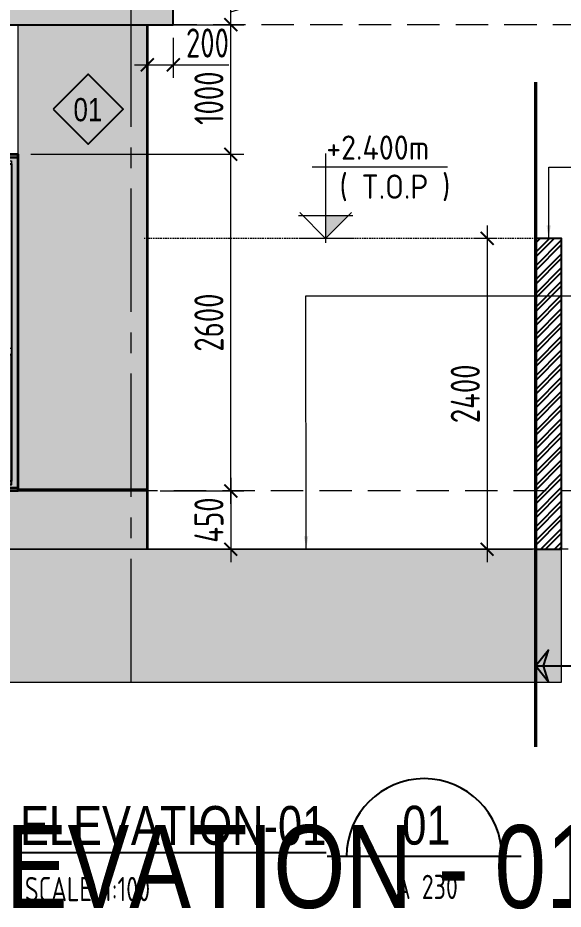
# Model space of a CAD drawing. Header units: millimetres. Extents: x -30697 to 201471, y -29614 to 19378.
# Drawn here: x -7434 to -3222, y -2779 to 4103 of the extents above; entities that cross this region are included whole.
import ezdxf
from ezdxf.enums import TextEntityAlignment as Align

# ---------------------------------------------------------------- set-up
doc = ezdxf.new("R2010")
doc.units = ezdxf.units.MM
doc.header["$MEASUREMENT"] = 0
doc.header["$PDMODE"] = 1
for name, pattern in [('1735 X DT-5BR-ELE_01$0$DASHED', [0.75, 0.5, -0.25]), ('ACAD_ISO02W100', [15, 12, -3]), ('CENTER2', [28.575, 19.05, -3.175, 3.175, -3.175])]:
    doc.linetypes.add(name, pattern=pattern)
for name, color, linetype, lineweight, plot in [('00--ORIGIN POINT', 200, 'Continuous', 20, False), ('1735 X DT-5BR-ELE_01$0$00--ORIGIN', 6, 'Continuous', 0, False), ('1735 X DT-5BR-ELE_01$0$00--ORIGIN POINT', 200, 'Continuous', 20, False)]:
    doc.layers.add(name, color=color, linetype=linetype, lineweight=lineweight, plot=plot)
for name, color, linetype in [('01--VIEW-TITLE', 7, 'Continuous'), ('05--PLOT MARK', 2, 'Continuous'), ('08--WINREF-1', 8, 'Continuous'), ('1735 X DT-5BR-ELE_01$0$L-Louvers 1', 2, 'Continuous'), ('1735 X DT-5BR-ELE_01$0$PLOT', 10, 'Continuous')]:
    doc.layers.add(name, color=color, linetype=linetype)
for name, color, linetype, lineweight in [('03--GRID', 252, 'CENTER2', 5), ('05--LEADER', 8, 'Continuous', 13), ('07--DIM-2', 2, 'Continuous', 25), ('08--TAG REF', 7, 'Continuous', 25), ('1735 X DT-5BR-ELE_01$0$04--HATCH-3', 251, 'Continuous', 9), ('1735 X DT-5BR-ELE_01$0$06--LINE-2', 2, 'Continuous', 25), ('1735 X DT-5BR-ELE_01$0$06--LINE-3', 3, 'Continuous', 35), ('1735 X DT-5BR-ELE_01$0$F--BLOCKWALL-2', 2, 'Continuous', 25), ('1735 X DT-5BR-ELE_01$0$L--DOORS-1', 9, 'Continuous', 18), ('1735 X DT-5BR-ELE_01$0$L--DOORS-2', 2, 'Continuous', 25), ('1735 X DT-5BR-ELE_01$0$L--GLASS MARK', 8, 'Continuous', 13), ('1735 X DT-5BR-ELE_01$0$L--WINDOW-1', 9, 'Continuous', 18), ('1735 X DT-5BR-ELE_01$0$L--WINDOW-2', 2, 'Continuous', 25), ('1735 X DT-5BR-ELE_01$0$Q--KERBS', 1, 'Continuous', 18), ('1735 X DT-5BR-ELE_01$0$W--ELV-1', 250, '1735 X DT-5BR-ELE_01$0$DASHED', 9), ('1735 X DT-5BR-ELE_01$0$Z--GROOVES', 7, 'Continuous', 9), ('1735 X DT-5BR-ELE_01$0$Z--GROOVES-DUMMY.', 252, 'Continuous', 9), ('W--ELEV-2', 7, 'Continuous', 20)]:
    doc.layers.add(name, color=color, linetype=linetype, lineweight=lineweight)
for name, color, linetype, lineweight, true_color in [('1735 X DT-5BR-ELE_01$0$L--FR SHADE-1', 7, 'Continuous', 20, 0xc8c8c8), ('1735 X DT-5BR-ELE_01$0$L--GL SHADE-1', 7, 'Continuous', 20, 0xd7e1ff), ('1735 X DT-5BR-ELE_01$0$L--SHADE-1', 7, 'Continuous', 20, 0xf5f5f5)]:
    doc.layers.add(name, color=color, linetype=linetype, lineweight=lineweight, true_color=true_color)
doc.styles.add('1735 X DT-5BR-ELE_01$0$Ariel', font='arial.ttf', dxfattribs={"width": 0.8})
doc.styles.add('Ariel', font='arial.ttf', dxfattribs={"width": 0.8})
doc.styles.add('ISO', font='isocp2.shx', dxfattribs={"width": 0.8})
doc.dimstyles.new('1-100_AR', dxfattribs={"dimtxt": 225, "dimasz": 100, "dimexe": 100, "dimexo": 100, "dimgap": 0, "dimtad": 0, "dimzin": 12, "dimdsep": 46, "dimtxsty": 'ISO', "dimblk": 'ARCHTICK', "dimcen": 100, "dimdle": 100, "dimclrd": 8, "dimclre": 9, "dimclrt": 2, "dimadec": 0, "dimazin": 0, "dimtfac": 1, "dimtmove": 0, "dimatfit": 2, "dimldrblk": 'ARCHTICK', "dimfxl": 1, "dimtvp": 0.75, "dimtolj": 1, "dimtzin": 12, "dimlwd": 9, "dimlwe": 9, "dimarcsym": 0})
doc.dimstyles.new('Copy of 1-100_AR LEADER', dxfattribs={"dimtxt": 200, "dimasz": 100, "dimexe": 100, "dimexo": 100, "dimgap": 0, "dimtad": 0, "dimdec": 0, "dimzin": 12, "dimdsep": 46, "dimtxsty": 'ISO', "dimcen": 150, "dimdle": 100, "dimclrd": 8, "dimclre": 9, "dimclrt": 2, "dimadec": 0, "dimazin": 0, "dimtfac": 1, "dimtdec": 0, "dimtmove": 0, "dimatfit": 2, "dimfxl": 1, "dimtvp": 0.75, "dimtolj": 1, "dimtzin": 12, "dimlwd": 9, "dimlwe": 9, "dimarcsym": 0})

# ---------------------------------------------------------------- blocks, each defined once
blk = doc.blocks.new('*U258')
at = {"layer": '1735 X DT-5BR-ELE_01$0$Z--GROOVES-DUMMY.', "ltscale": 25, "transparency": 33554623}
h = blk.add_hatch(color=256, dxfattribs=at)
h.dxf.hatch_style = 1
h.paths.add_polyline_path([(0, 15), (0, 0), (1000, 0), (1000, 15)])
at = {"layer": '1735 X DT-5BR-ELE_01$0$Z--GROOVES', "ltscale": 25}
blk.add_lwpolyline([(0, 15), (0, 0), (1000, 0), (1000, 15)], close=True, dxfattribs=at)
blk = doc.blocks.new('*U246')
at = {"layer": '1735 X DT-5BR-ELE_01$0$L--SHADE-1', "transparency": 33554687}
h = blk.add_hatch(color=256, dxfattribs=at)
h.dxf.hatch_style = 1
h.paths.add_polyline_path([(0, 0), (-12400, 0), (-12400, -200), (0, -200)])
at = {"layer": '1735 X DT-5BR-ELE_01$0$06--LINE-2'}
blk.add_lwpolyline([(0, 0), (-12400, 0), (-12400, -200), (0, -200)], close=True, dxfattribs=at)
blk = doc.blocks.new('1735 X DT-5BR-ELE_01$0$SD 2.4 X 2.4')
at = {"layer": '1735 X DT-5BR-ELE_01$0$L--DOORS-1', "transparency": 33554623}
h = blk.add_hatch(color=252, dxfattribs=at)
h.dxf.hatch_style = 1
h.paths.add_polyline_path([(-771.2, 2010.9), (-911.9, 2010.9), (-911.9, 2040.2), (-1003.2, 1987.5), (-911.9, 1934.8), (-911.9, 1964.1), (-771.2, 1964.1)])
h = blk.add_hatch(color=252, dxfattribs=at)
h.dxf.hatch_style = 1
h.paths.add_polyline_path([(174.3, 2010.9), (33.7, 2010.9), (33.7, 2040.2), (-57.6, 1987.5), (33.7, 1934.8), (33.7, 1964.1), (174.3, 1964.1)])
at = {"layer": '1735 X DT-5BR-ELE_01$0$L--GL SHADE-1'}
h = blk.add_hatch(color=256, dxfattribs=at)
h.dxf.hatch_style = 1
h.paths.add_polyline_path([(-1416.7, 2600), (-2300, 2600), (-2300, 1250), (-1416.7, 1250)])
h = blk.add_hatch(color=256, dxfattribs=at)
h.dxf.hatch_style = 1
h.paths.add_polyline_path([(-1366.7, 1250), (-433.3, 1250), (-433.3, 2600), (-1366.7, 2600)])
h = blk.add_hatch(color=256, dxfattribs=at)
h.dxf.hatch_style = 1
h.paths.add_polyline_path([(-383.3, 1250), (500, 1250), (500, 2600), (-383.3, 2600)])
h = blk.add_hatch(color=256, dxfattribs=at)
h.dxf.hatch_style = 1
h.paths.add_polyline_path([(-2350, 1150), (-1416.7, 1150), (-1416.7, 150), (-2350, 150)])
h = blk.add_hatch(color=256, dxfattribs=at)
h.dxf.hatch_style = 1
h.paths.add_polyline_path([(-1366.7, 150), (-433.3, 150), (-433.3, 1150), (-1366.7, 1150)])
h = blk.add_hatch(color=256, dxfattribs=at)
h.dxf.hatch_style = 1
h.paths.add_polyline_path([(-383.3, 1150), (550, 1150), (550, 150), (-383.3, 150)])
blk.add_lwpolyline([(600, 2700), (-2400, 2700), (-2400, 100), (600, 100)], close=True)
at = {"layer": '1735 X DT-5BR-ELE_01$0$L--DOORS-2'}
for points in [[(-911.9, 2010.9), (-911.9, 2040.2), (-1003.2, 1987.5), (-911.9, 1934.8), (-911.9, 1964.1), (-771.2, 1964.1), (-771.2, 2010.9), (-911.9, 2010.9)], [(33.7, 2010.9), (33.7, 2040.2), (-57.6, 1987.5), (33.7, 1934.8), (33.7, 1964.1), (174.3, 1964.1), (174.3, 2010.9), (33.7, 2010.9)]]:
    blk.add_lwpolyline(points, dxfattribs=at)
at = {"layer": '1735 X DT-5BR-ELE_01$0$L--GLASS MARK'}
for p, q in [((-1932.8, 1715.8), (-1733.9, 1914.7)), ((-1899.6, 1802), (-1820.1, 1881.5)), ((-949.4, 1715.8), (-750.6, 1914.7)), ((-916.3, 1802), (-836.7, 1881.5)), ((8.9, 1715.8), (207.8, 1914.7)), ((42, 1802), (121.6, 1881.5)), ((-1846.6, 1748.9), (-1767, 1828.5)), ((-863.3, 1748.9), (-783.7, 1828.5)), ((95.1, 1748.9), (174.6, 1828.5)), ((-1932.8, 613.1), (-1733.9, 811.9)), ((-1899.6, 699.2), (-1820.1, 778.8)), ((-949.4, 613.1), (-750.6, 811.9)), ((-916.3, 699.2), (-836.7, 778.8)), ((8.9, 613.1), (207.8, 811.9)), ((42, 699.2), (121.6, 778.8)), ((-1846.6, 646.2), (-1767, 725.8)), ((-863.3, 646.2), (-783.7, 725.8)), ((95.1, 646.2), (174.6, 725.8))]:
    blk.add_line(p, q, dxfattribs=at)
at = {"layer": '1735 X DT-5BR-ELE_01$0$L--WINDOW-1'}
for points in [[(-2350, 1200), (-1416.7, 1200), (-1416.7, 2650), (-2350, 2650)], [(-1416.7, 1200), (-433.3, 1200), (-433.3, 2650), (-1416.7, 2650)], [(-433.3, 1200), (550, 1200), (550, 2650), (-433.3, 2650)]]:
    blk.add_lwpolyline(points, close=True, dxfattribs=at)
at = {"layer": '1735 X DT-5BR-ELE_01$0$L--WINDOW-2'}
for points in [[(-1416.7, 2600), (-2300, 2600), (-2300, 1250), (-1416.7, 1250)], [(-1366.7, 1250), (-433.3, 1250), (-433.3, 2600), (-1366.7, 2600)], [(-383.3, 1250), (500, 1250), (500, 2600), (-383.3, 2600)], [(-2350, 1150), (-1416.7, 1150), (-1416.7, 150), (-2350, 150)], [(-1366.7, 150), (-433.3, 150), (-433.3, 1150), (-1366.7, 1150)], [(-383.3, 1150), (550, 1150), (550, 150), (-383.3, 150)]]:
    blk.add_lwpolyline(points, close=True, dxfattribs=at)
blk = doc.blocks.new('*U253')
at = {"layer": '1735 X DT-5BR-ELE_01$0$L--FR SHADE-1'}
h = blk.add_hatch(color=256, dxfattribs=at)
h.dxf.hatch_style = 1
h.paths.add_polyline_path([(3000, 2600), (0, 2600), (0, 2575), (1033.3, 2575), (3000, 2575)])
h = blk.add_hatch(color=256, dxfattribs=at)
h.dxf.hatch_style = 1
h.paths.add_polyline_path([(0, 2575), (0, 25), (1033.3, 25), (1033.3, 2575)])
h.paths.add_polyline_path([(590, 2525), (590, 75), (443.3, 75), (443.3, 2525)], flags=16)
h.paths.add_polyline_path([(640, 2525), (786.7, 2525), (786.7, 75), (640, 75)], flags=16)
h.paths.add_polyline_path([(393.3, 2525), (393.3, 75), (246.7, 75), (246.7, 2525)], flags=16)
h.paths.add_polyline_path([(836.7, 2525), (983.3, 2525), (983.3, 75), (836.7, 75)], flags=16)
h.paths.add_polyline_path([(196.7, 2525), (196.7, 75), (50, 75), (50, 2525)], flags=16)
h = blk.add_hatch(color=256, dxfattribs=at)
h.dxf.hatch_style = 1
h.paths.add_polyline_path([(3000, 25), (0, 25), (0, 0), (3000, 0)])
at = {"layer": '1735 X DT-5BR-ELE_01$0$06--LINE-3'}
blk.add_lwpolyline([(3000, 2600), (0, 2600), (0, 0), (3000, 0)], close=True, dxfattribs=at)
at = {"layer": '1735 X DT-5BR-ELE_01$0$L-Louvers 1'}
for points in [[(0, 2575), (3000, 2575), (3000, 2600), (0, 2600)], [(0, 25), (1033.3, 25), (1033.3, 2575), (0, 2575)], [(393.3, 75), (246.7, 75), (246.7, 2525), (393.3, 2525)], [(443.3, 2525), (443.3, 75), (590, 75), (590, 2525)], [(640, 2525), (640, 75), (786.7, 75), (786.7, 2525)], [(0, 0), (3000, 0), (3000, 25), (0, 25)]]:
    blk.add_lwpolyline(points, close=True, dxfattribs=at)
for points in [[(196.7, 2525), (50, 2525), (50, 75), (196.7, 75), (196.7, 2525)], [(836.7, 75), (983.3, 75), (983.3, 2525), (836.7, 2525), (836.7, 75)]]:
    blk.add_lwpolyline(points, dxfattribs=at)
blk = doc.blocks.new('1735 X DT-5BR-ELE_01')
at = {"layer": '1735 X DT-5BR-ELE_01$0$04--HATCH-3'}
h = blk.add_hatch(color=251, dxfattribs=at)
h.dxf.hatch_style = 1
h.paths.add_polyline_path([(-21433.5, -1025.5), (-3233.5, -1025.5), (-3233.5, 0), (-21433.5, 0)])
at = {"layer": '1735 X DT-5BR-ELE_01$0$F--BLOCKWALL-2', "transparency": 33554687}
h = blk.add_hatch(dxfattribs=at)
h.set_pattern_fill('ANSI32', color=252, scale=200)
h.paths.add_polyline_path([(-3433.5, 0), (-3233.5, 0), (-3233.5, 2400), (-3433.5, 2400)])
at = {"layer": '1735 X DT-5BR-ELE_01$0$L--SHADE-1', "transparency": 33554687}
h = blk.add_hatch(color=256, dxfattribs=at)
h.dxf.hatch_style = 1
h.paths.add_polyline_path([(-7433.5, 465), (-6433.5, 465), (-6433.5, 4050), (-7433.5, 4050)])
h = blk.add_hatch(color=256, dxfattribs=at)
h.dxf.hatch_style = 1
h.paths.add_polyline_path([(-11433.5, 0), (-6433.5, 0), (-6433.5, 450), (-11433.5, 450)])
at = {"layer": '1735 X DT-5BR-ELE_01$0$00--ORIGIN'}
for points in [[(-7433.5, 465), (-6433.5, 465), (-6433.5, 4050), (-7433.5, 4050)], [(-11433.5, 0), (-6433.5, 0), (-6433.5, 450), (-11433.5, 450)]]:
    blk.add_lwpolyline(points, close=True, dxfattribs=at)
at = {"layer": '1735 X DT-5BR-ELE_01$0$00--ORIGIN POINT', "ltscale": 25}
blk.add_lwpolyline([(-21433.5, -1025.5), (-3233.5, -1025.5), (-3233.5, 0), (-21433.5, 0)], close=True, dxfattribs=at)
at = {"layer": '1735 X DT-5BR-ELE_01$0$06--LINE-2'}
blk.add_line((-6433.5, 450), (-10683.5, 450), dxfattribs=at)
at = {"layer": '1735 X DT-5BR-ELE_01$0$06--LINE-3'}
blk.add_line((-6433.5, 0), (-6433.5, 4050), dxfattribs=at)
at = {"layer": '1735 X DT-5BR-ELE_01$0$F--BLOCKWALL-2'}
blk.add_lwpolyline([(-3433.5, 0), (-3233.5, 0), (-3233.5, 2400), (-3433.5, 2400)], close=True, dxfattribs=at)
at = {"layer": '1735 X DT-5BR-ELE_01$0$PLOT', "linetype": '1735 X DT-5BR-ELE_01$0$DASHED', "ltscale": 300, "const_width": 25, "flags": 128}
blk.add_lwpolyline([(-3433.5, -1527.4), (-3433.5, 3607.1)], dxfattribs=at)
at = {"layer": '1735 X DT-5BR-ELE_01$0$Q--KERBS'}
blk.add_lwpolyline([(-21433.5, 0), (-3458.5, 0)], dxfattribs=at)
at = {"layer": '1735 X DT-5BR-ELE_01$0$W--ELV-1', "ltscale": 500}
for p, q in [((-426.2, 4050), (-24440.9, 4050)), ((-354.3, 450), (-24440.9, 450)), ((191.2, 0), (-24440.9, 0))]:
    blk.add_line(p, q, dxfattribs=at)
at = {"layer": '1735 X DT-5BR-ELE_01$0$W--ELV-1', "ltscale": 25}
blk.add_line((-3433.5, 2400), (-6458.5, 2400), dxfattribs=at)
at = {"layer": '1735 X DT-5BR-ELE_01$0$06--LINE-2'}
blk.add_blockref('*U246', (-6233.5, 4250), dxfattribs=at)
at = {"layer": '1735 X DT-5BR-ELE_01$0$06--LINE-3', "xscale": -1}
blk.add_blockref('1735 X DT-5BR-ELE_01$0$SD 2.4 X 2.4', (-9833.5, 350), dxfattribs=at)
at = {"layer": '1735 X DT-5BR-ELE_01$0$L-Louvers 1', "xscale": -1}
blk.add_blockref('*U253', (-7433.5, 450), dxfattribs=at)
at = {"layer": '1735 X DT-5BR-ELE_01$0$Z--GROOVES-DUMMY.', "ltscale": 25, "rotation": 180}
blk.add_blockref('*U258', (-6433.6, 465), dxfattribs=at)
at = {"layer": '1735 X DT-5BR-ELE_01$0$00--ORIGIN', "insert": (-8401.8, -2130.3), "char_height": 640, "attachment_point": 1, "style": '1735 X DT-5BR-ELE_01$0$Ariel'}
blk.add_mtext_dynamic_manual_height_columns('ELEVATION - 01', width=10517.503, gutter_width=1000, heights=[0], dxfattribs=at)
blk = doc.blocks.new('V-TITLE1')
at = {"layer": '01--VIEW-TITLE', "color": 4}
blk.add_line((1000, 0), (-1000, 0), dxfattribs=at)
at = {"layer": '01--VIEW-TITLE', "color": 2}
blk.add_arc((0, 0), 800, 0, 180, dxfattribs=at)
at = {"layer": '01--VIEW-TITLE', "color": 4, "style": 'Ariel', "width": 0.8}
blk.add_attdef('VIEWREF', text='', height=400, dxfattribs=at).set_placement((-1008.4, 118), align=Align.RIGHT)
blk.add_attdef('VREF', text='', height=400, dxfattribs=at).set_placement((22.6, 320.8), align=Align.MIDDLE)
at = {"layer": '01--VIEW-TITLE', "color": 2, "style": 'ISO', "width": 0.8}
blk.add_attdef('SCALE', text='', height=250, dxfattribs=at).set_placement((-1027.5, -461.9), align=Align.RIGHT)
blk.add_attdef('DWGREF', text='', height=250, dxfattribs=at).set_placement((22.6, -314.5), align=Align.MIDDLE)
blk = doc.blocks.new('*U29')
at = {"color": 2}
for p, q in [((0, 875), (0, -46)), ((1256.3, 734.4), (-140.6, 734.4)), ((-280.4, 234.4), (280.4, 234.4)), ((0, 0), (-266.9, 266.9)), ((266.9, 266.9), (0, 0))]:
    blk.add_line(p, q, dxfattribs=at)
blk.add_solid([(0, 234.4), (234.4, 234.4), (0, 0), (234.4, 234.4)], dxfattribs=at)
at = {"layer": '00--ORIGIN POINT', "linetype": 'ACAD_ISO02W100', "ltscale": 5}
blk.add_line((270, 0), (-270, 0), dxfattribs=at)
at = {"style": 'ISO', "width": 0.8}
for tag, p in [('LEVEL', (225.4, 781.7)), ('FLOOR', (225.4, 406.4))]:
    blk.add_attdef(tag, p, '', height=250, dxfattribs=at)
blk = doc.blocks.new('_ArchTick')
at = {"color": 0, "const_width": 0.15}
blk.add_lwpolyline([(-0.5, -0.5), (0.5, 0.5)], dxfattribs=at)
blk = doc.blocks.new('*D60')
at = {"layer": '07--DIM-2', "color": 8, "lineweight": 9, "transparency": 16777216}
blk.add_line((-5789, 350), (-5789, 3150), dxfattribs=at)
at = {"layer": '07--DIM-2', "color": 9, "lineweight": 9, "transparency": 16777216}
for p, q in [((-7333.5, 3050), (-5689, 3050)), ((-6333.5, 450), (-5689, 450))]:
    blk.add_line(p, q, dxfattribs=at)
at = {"layer": 'Defpoints', "color": 0, "transparency": 16777216}
for p in [(-7433.5, 3050), (-5789, 3050), (-6433.5, 450)]:
    blk.add_point(p, dxfattribs=at)
at = {"layer": '07--DIM-2', "color": 8, "lineweight": 9, "transparency": 16777216, "xscale": 100, "yscale": 100, "zscale": 100}
for p, rotation in [((-5789, 3050), 90), ((-5789, 450), 270)]:
    blk.add_blockref('_ArchTick', p, dxfattribs=dict(at, rotation=rotation))
at = {"layer": '07--DIM-2', "color": 2, "transparency": 16777216, "insert": (-5957.8, 1750), "char_height": 225, "attachment_point": 5, "rotation": 90, "style": 'ISO'}
blk.add_mtext('\\A1;2600', dxfattribs=at)
blk = doc.blocks.new('*D61')
at = {"layer": '07--DIM-2', "color": 8, "lineweight": 9, "transparency": 16777216}
for p, q in [((-5351.5, 4281.3), (-5351.5, 4610)), ((-5789, 3950), (-5789, 4350)), ((-5789, 4150), (-5351.5, 4281.3))]:
    blk.add_line(p, q, dxfattribs=at)
at = {"layer": '07--DIM-2', "color": 9, "lineweight": 9, "transparency": 16777216}
for p, q in [((-6233.5, 4250), (-5689, 4250)), ((-6233.5, 4050), (-5689, 4050))]:
    blk.add_line(p, q, dxfattribs=at)
at = {"layer": 'Defpoints', "color": 0, "transparency": 16777216}
for p in [(-6333.5, 4250), (-5789, 4250), (-6333.5, 4050)]:
    blk.add_point(p, dxfattribs=at)
at = {"layer": '07--DIM-2', "color": 8, "lineweight": 9, "transparency": 16777216, "xscale": 100, "yscale": 100, "zscale": 100}
for p, rotation in [((-5789, 4250), 90), ((-5789, 4050), 270)]:
    blk.add_blockref('_ArchTick', p, dxfattribs=dict(at, rotation=rotation))
at = {"layer": '07--DIM-2', "color": 2, "transparency": 16777216, "insert": (-5520.3, 4445.6), "char_height": 225, "attachment_point": 5, "rotation": 90, "style": 'ISO'}
blk.add_mtext('\\A1;200', dxfattribs=at)
blk = doc.blocks.new('*D62')
at = {"layer": '07--DIM-2', "color": 8, "lineweight": 9, "transparency": 16777216}
blk.add_line((-5789, 2950), (-5789, 4150), dxfattribs=at)
at = {"layer": '07--DIM-2', "color": 9, "lineweight": 9, "transparency": 16777216}
for p, q in [((-6233.5, 4050), (-5689, 4050)), ((-7333.5, 3050), (-5689, 3050))]:
    blk.add_line(p, q, dxfattribs=at)
at = {"layer": 'Defpoints', "color": 0, "transparency": 16777216}
for p in [(-6333.5, 4050), (-5789, 4050), (-7433.5, 3050)]:
    blk.add_point(p, dxfattribs=at)
at = {"layer": '07--DIM-2', "color": 8, "lineweight": 9, "transparency": 16777216, "xscale": 100, "yscale": 100, "zscale": 100}
for p, rotation in [((-5789, 4050), 90), ((-5789, 3050), 270)]:
    blk.add_blockref('_ArchTick', p, dxfattribs=dict(at, rotation=rotation))
at = {"layer": '07--DIM-2', "color": 2, "transparency": 16777216, "insert": (-5957.8, 3482.6), "char_height": 225, "attachment_point": 5, "rotation": 90, "style": 'ISO'}
blk.add_mtext('\\A1;1000', dxfattribs=at)
blk = doc.blocks.new('*D73')
at = {"layer": '07--DIM-2', "color": 8, "lineweight": 9, "transparency": 16777216}
blk.add_line((-5789, 550), (-5789, -100), dxfattribs=at)
at = {"layer": '07--DIM-2', "color": 9, "lineweight": 9, "transparency": 16777216}
for p, q in [((-6333.5, 450), (-5689, 450)), ((-6333.5, 0), (-5689, 0))]:
    blk.add_line(p, q, dxfattribs=at)
at = {"layer": 'Defpoints', "color": 0, "transparency": 16777216}
for p in [(-6433.5, 450), (-6433.5, 0), (-5789, 0)]:
    blk.add_point(p, dxfattribs=at)
at = {"layer": '07--DIM-2', "color": 8, "lineweight": 9, "transparency": 16777216, "xscale": 100, "yscale": 100, "zscale": 100}
for p, rotation in [((-5789, 450), 90), ((-5789, 0), 270)]:
    blk.add_blockref('_ArchTick', p, dxfattribs=dict(at, rotation=rotation))
at = {"layer": '07--DIM-2', "color": 2, "transparency": 16777216, "insert": (-5957.8, 225), "char_height": 225, "attachment_point": 5, "rotation": 90, "style": 'ISO'}
blk.add_mtext('\\A1;450', dxfattribs=at)
blk = doc.blocks.new('*D75')
at = {"layer": '07--DIM-2', "color": 8, "lineweight": 9, "transparency": 16777216}
blk.add_line((-3808.9, 2500), (-3808.9, -100), dxfattribs=at)
at = {"layer": '07--DIM-2', "color": 9, "lineweight": 9, "transparency": 16777216}
for p, q in [((-3733.5, 2400), (-3908.9, 2400)), ((-3733.5, 0), (-3908.9, 0))]:
    blk.add_line(p, q, dxfattribs=at)
at = {"layer": 'Defpoints', "color": 0, "transparency": 16777216}
for p in [(-3633.5, 2400), (-3808.9, 0), (-3633.5, 0)]:
    blk.add_point(p, dxfattribs=at)
at = {"layer": '07--DIM-2', "color": 8, "lineweight": 9, "transparency": 16777216, "xscale": 100, "yscale": 100, "zscale": 100}
for p, rotation in [((-3808.9, 2400), 90), ((-3808.9, 0), 270)]:
    blk.add_blockref('_ArchTick', p, dxfattribs=dict(at, rotation=rotation))
at = {"layer": '07--DIM-2', "color": 2, "transparency": 16777216, "insert": (-3977.7, 1200), "char_height": 225, "attachment_point": 5, "rotation": 90, "style": 'ISO'}
blk.add_mtext('\\A1;2400', dxfattribs=at)
blk = doc.blocks.new('*U19')
at = {"layer": '08--WINREF-1', "color": 2}
blk.add_lwpolyline([(339.4, 0), (0, -339.4), (-339.4, 0), (0, 339.4)], close=True, dxfattribs=at)
at = {"style": 'Ariel', "width": 0.8}
blk.add_attdef('CB-02', text='', height=225, dxfattribs=at).set_placement((2.6, -3.8), align=Align.MIDDLE)
blk = doc.blocks.new('*D99')
at = {"layer": '07--DIM-2', "color": 9, "lineweight": 9, "transparency": 16777216}
for p, q in [((-6433.5, 3950), (-6433.5, 3640.3)), ((-6233.5, 3950), (-6233.5, 3640.3))]:
    blk.add_line(p, q, dxfattribs=at)
at = {"layer": '07--DIM-2', "color": 8, "lineweight": 9, "transparency": 16777216}
for p, q in [((-6533.5, 3740.3), (-6233.5, 3740.3)), ((-6233.5, 3740.3), (-5804.8, 3740.3))]:
    blk.add_line(p, q, dxfattribs=at)
at = {"layer": 'Defpoints', "color": 0, "transparency": 16777216}
for p in [(-6433.5, 4050), (-6233.5, 4050), (-6233.5, 3740.3)]:
    blk.add_point(p, dxfattribs=at)
at = {"layer": '07--DIM-2', "color": 8, "lineweight": 9, "transparency": 16777216, "xscale": 100, "yscale": 100, "zscale": 100, "rotation": 180}
blk.add_blockref('_ArchTick', (-6433.5, 3740.3), dxfattribs=at)
at = {"layer": '07--DIM-2', "color": 8, "lineweight": 9, "transparency": 16777216, "xscale": 100, "yscale": 100, "zscale": 100}
blk.add_blockref('_ArchTick', (-6233.5, 3740.3), dxfattribs=at)
at = {"layer": '07--DIM-2', "color": 2, "transparency": 16777216, "insert": (-5969.2, 3909), "char_height": 225, "attachment_point": 5, "style": 'ISO'}
blk.add_mtext('\\A1;200', dxfattribs=at)

msp = doc.modelspace()

# ---------------------------------------------------------------- linework, layer by layer
at = {"layer": '03--GRID', "ltscale": 50}
msp.add_line((-6558.549, -1025.464), (-6558.549, 10449.646), dxfattribs=at)

# ---------------------------------------------------------------- next in the draw order: block references
msp.add_blockref('1735 X DT-5BR-ELE_01', (0, 0))

# ---------------------------------------------------------------- next in the draw order: linework, layer by layer
at = {"layer": '05--PLOT MARK'}
msp.add_line((-3433.549, -901.327), (-2112.279, -901.327), dxfattribs=at)
msp.add_lwpolyline([(-3433.549, -901.327), (-3333.814, -1023.41), (-3373.378, -901.327), (-3333.814, -779.244), (-3433.549, -901.327)], dxfattribs=at)

# ---------------------------------------------------------------- next in the draw order: block references
ref = msp.add_blockref('V-TITLE1', (-4294.95, -2371.546), dxfattribs=dict(xscale=0.75, yscale=0.75, zscale=0.75))
ref.add_attrib('VREF', '01', dxfattribs={"layer": '01--VIEW-TITLE', "color": 4, "height": 300, "style": 'Ariel', "width": 0.8}).set_placement((-4278.01, -2130.945, 16042302.115), align=Align.MIDDLE)
ref.add_attrib('VIEWREF', '%%UELEVATION-01', dxfattribs={"layer": '01--VIEW-TITLE', "color": 4, "height": 300, "style": 'Ariel', "width": 0.8}).set_placement((-5051.262, -2283.058, 16042302.115), align=Align.RIGHT)
ref.add_attrib('DWGREF', 'A 230', dxfattribs={"layer": '01--VIEW-TITLE', "color": 2, "height": 187.5, "style": 'ISO', "width": 0.8}).set_placement((-4278.01, -2607.425, 16042302.115), align=Align.MIDDLE)
ref.add_attrib('SCALE', 'SCALE 1:100', dxfattribs={"layer": '01--VIEW-TITLE', "color": 2, "height": 187.5, "style": 'ISO', "width": 0.8}).set_placement((-6412.27, -2717.991, 16042302.115), align=Align.RIGHT)
at = {"layer": '08--TAG REF'}
ref = msp.add_blockref('*U19', (-6890.694, 3397.338), dxfattribs=dict(at, xscale=-0.7964601769911505, yscale=0.7964601769911505, zscale=0.7964601769911505))
ref.add_attrib('CB-02', '01', dxfattribs={"layer": '0', "height": 179.2035, "style": 'Ariel', "width": 0.8}).set_placement((-6892.727, 3394.309), align=Align.MIDDLE)
at = {"layer": 'W--ELEV-2'}
ref = msp.add_blockref('*U29', (-5056.267, 2399.999), dxfattribs=dict(at, xscale=0.75, yscale=0.75, zscale=0.75))
ref.add_attrib('LEVEL', '+2.400m', (-5051.505, 3007.607), dxfattribs={"layer": '0', "height": 187.5, "style": 'ISO'})
ref.add_attrib('FLOOR', ' ( T.O.P )', (-5056.267, 2705.997), dxfattribs={"layer": '0', "height": 187.5, "style": 'ISO'})

# ---------------------------------------------------------------- next in the draw order: dimensions: what is measured, and where the dimension line sits
at = {"layer": '07--DIM-2'}
for base, p1, p2, picture, middle in [((-5789.039, 4250), (-6333.549, 4050), (-6333.549, 4250), '*D61', (-5520.256, 4281.27)), ((-5789.039, 3050), (-6433.549, 450), (-7433.549, 3050), '*D60', (-5957.822, 1750)), ((-5789.039, 0), (-6433.549, 450), (-6433.549, 0), '*D73', (-5957.789, 225))]:
    dim = msp.add_linear_dim(base=base, p1=p1, p2=p2, angle=270, dimstyle='1-100_AR', override={"dimtmove": 1}, dxfattribs=at)
    dim.commit()
    dim.dimension.update_dxf_attribs({"geometry": picture, "text_midpoint": middle})
dim = msp.add_linear_dim(base=(-5789.039, 4050), p1=(-7433.549, 3050), p2=(-6333.549, 4050), angle=270, dimstyle='1-100_AR', override={"dimtmove": 1}, dxfattribs=at)
dim.commit()
dim.dimension.update_dxf_attribs({"geometry": '*D62', "text_midpoint": (-5789.039, 3482.56), "dimtype": 160})
dim = msp.add_linear_dim(base=(-6233.549, 3740.254), p1=(-6433.549, 4050), p2=(-6233.549, 4050), dimstyle='1-100_AR', dxfattribs=at)
dim.commit()
dim.dimension.update_dxf_attribs({"geometry": '*D99', "text_midpoint": (-5969.192, 3909.037)})
dim = msp.add_linear_dim(base=(-3808.9427, -0.0047), p1=(-3633.5487, 2400), p2=(-3633.5488, -0.0047), angle=90, dimstyle='1-100_AR', dxfattribs=at)
dim.commit()
dim.dimension.update_dxf_attribs({"geometry": '*D75', "text_midpoint": (-3977.7259, 1199.9976)})

# ---------------------------------------------------------------- next in the draw order: leaders
at = {"layer": '05--LEADER'}
for points in [[(-3333.549, 2400), (-3333.549, 2949.226), (-1621.89, 2949.226)], [(-5206.606, 0), (-5209.599, 1956.582), (-1621.89, 1956.582)]]:
    msp.add_leader(points, dimstyle='Copy of 1-100_AR LEADER', dxfattribs=at)

doc.saveas('drawing.dxf')
